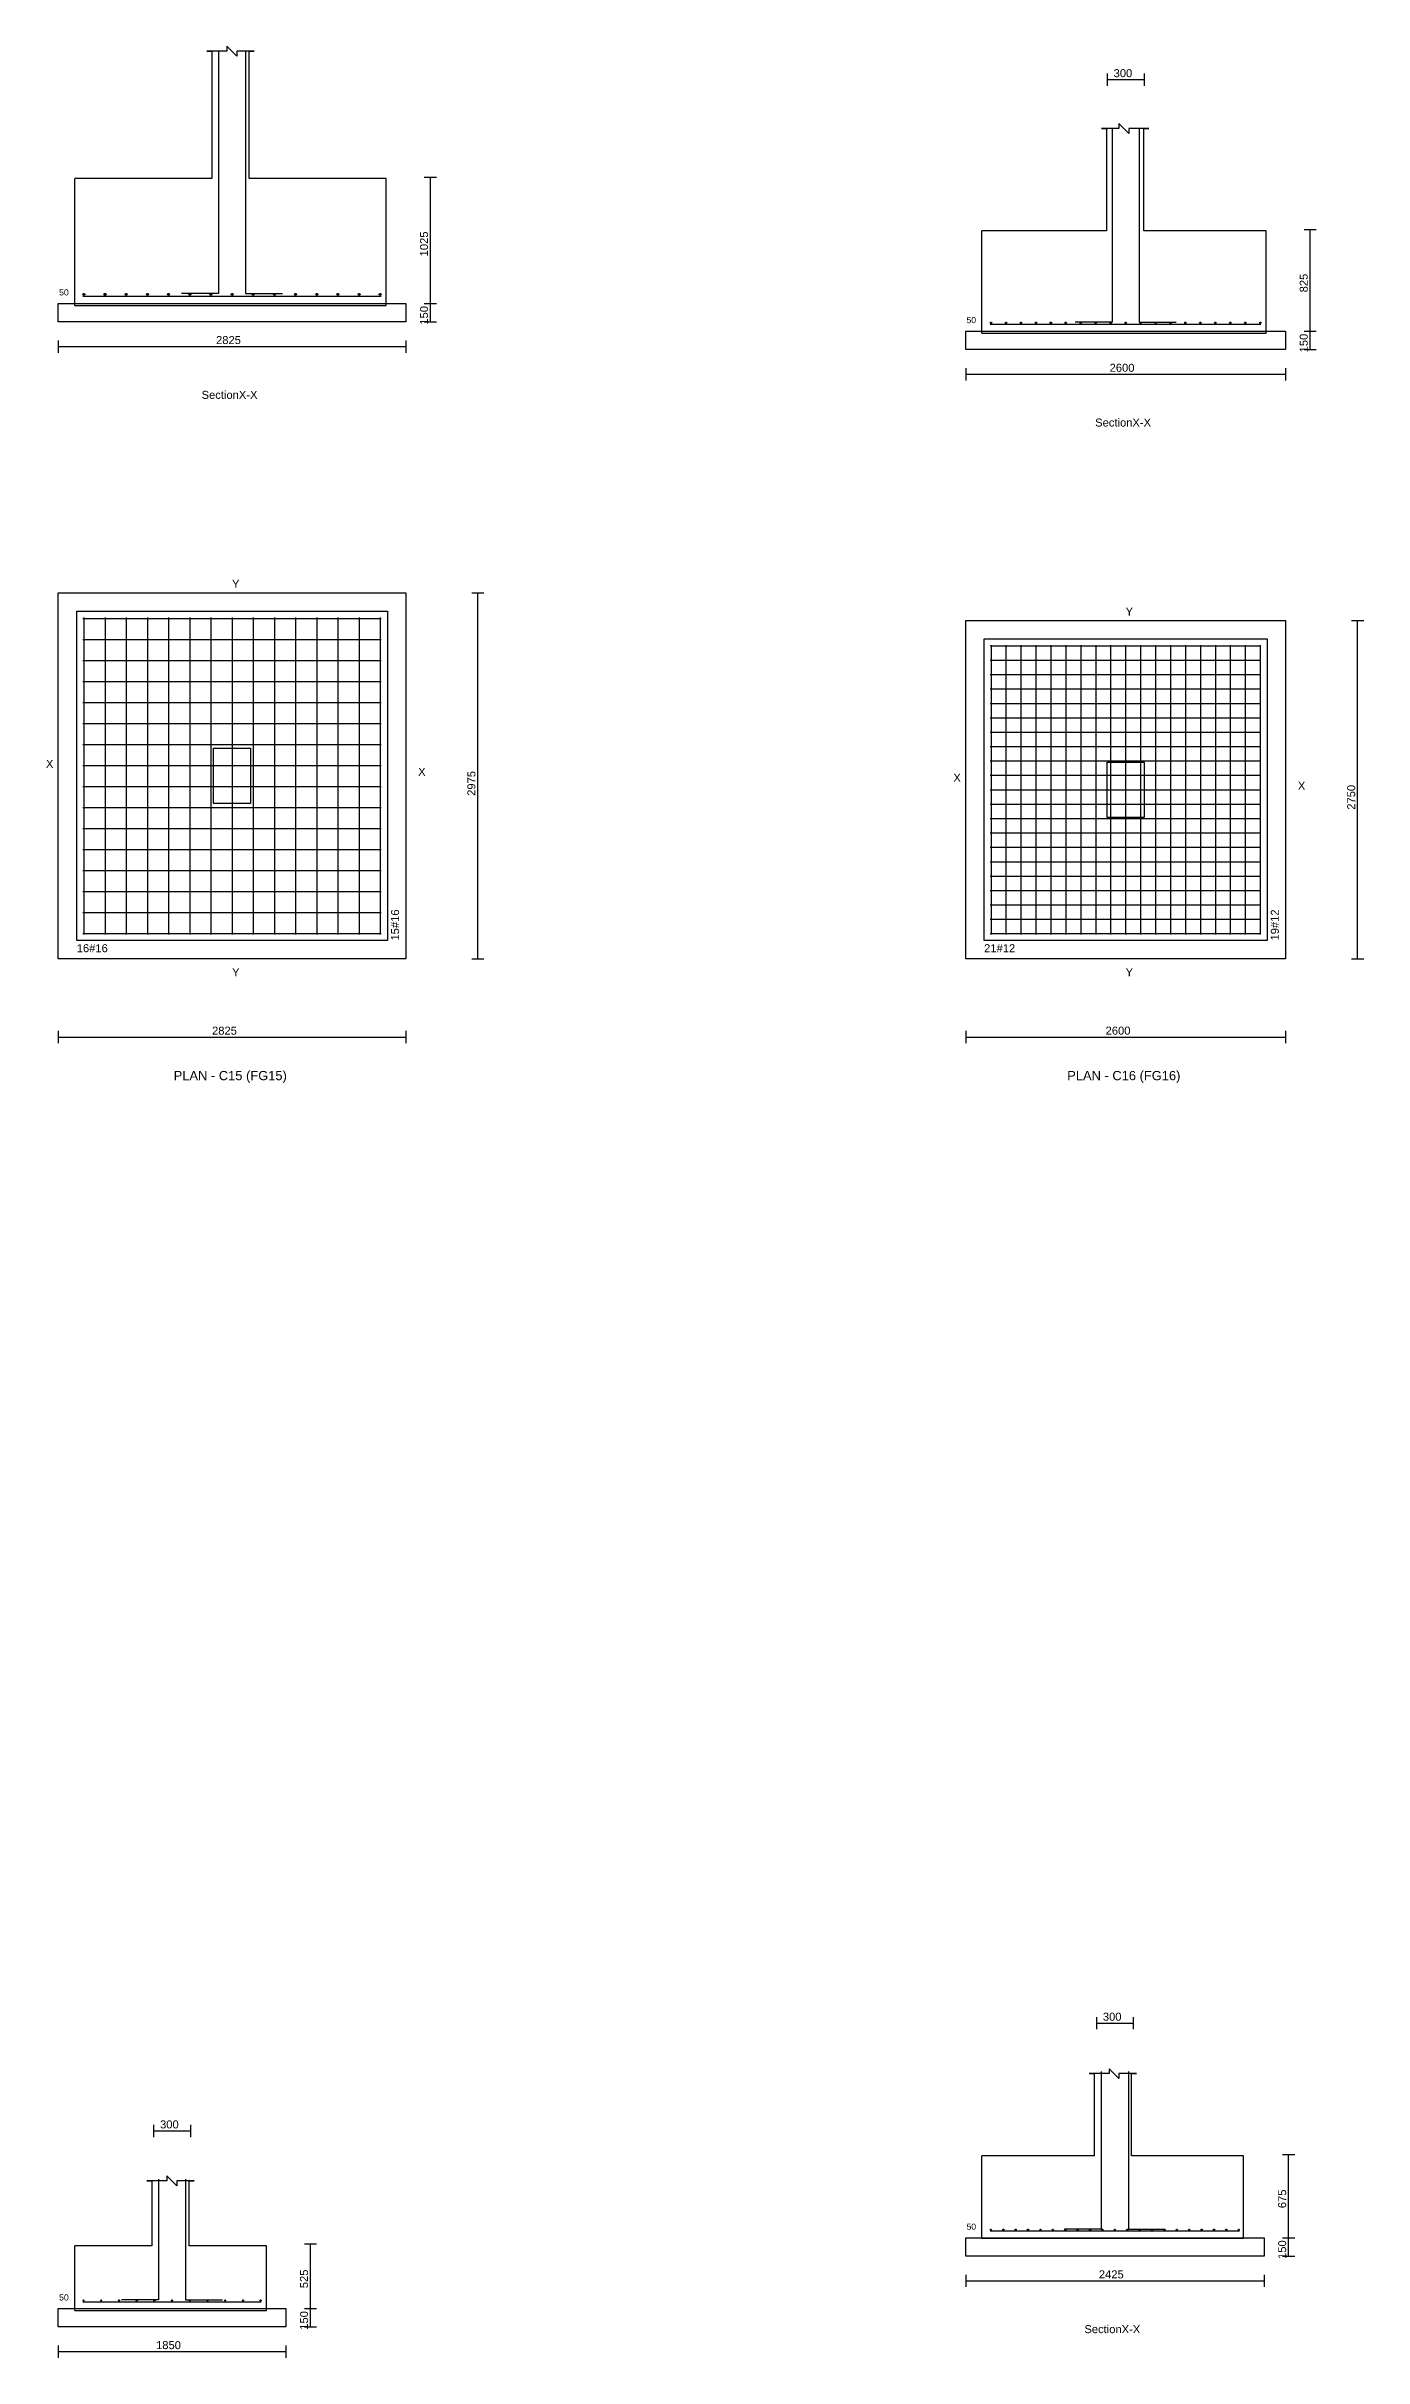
# Model space of a CAD drawing. Extents: x 0 to 27, y -1 to 285.
# Drawn here: x 15 to 25.71, y 34.92 to 53.7 of the extents above; entities that cross this region are included whole.
import ezdxf
from ezdxf.enums import TextEntityAlignment as Align

# ---------------------------------------------------------------- set-up
doc = ezdxf.new("R2010")
doc.units = 0
for name, color, linetype in [('Bottom_Cover', 7, 'CONTINUOUS'), ('Column_Bars', 4, 'CONTINUOUS'), ('Column_Dimension', 7, 'CONTINUOUS'), ('Columns', 4, 'CONTINUOUS'), ('dim_all', 7, 'CONTINUOUS'), ('Footing_Plan', 7, 'CONTINUOUS'), ('PCC', 2, 'CONTINUOUS'), ('PCC_Depth', 7, 'CONTINUOUS'), ('Pcc_Plan', 2, 'CONTINUOUS'), ('Plan', 7, 'CONTINUOUS'), ('Plan_Rf_Xdir', 1, 'CONTINUOUS'), ('Plan_Rf_Ydir', 3, 'CONTINUOUS'), ('Section', 2, 'CONTINUOUS'), ('SectionName', 3, 'CONTINUOUS'), ('Sectn_Rf_Xdir', 1, 'CONTINUOUS'), ('Sectn_Rf_Ydir', 3, 'CONTINUOUS'), ('Total_Depth', 7, 'CONTINUOUS'), ('X_Dimension', 7, 'CONTINUOUS')]:
    doc.layers.add(name, color=color, linetype=linetype)
doc.styles.add('STRUDS_Arial', font='ARIAL.TTF', dxfattribs={"height": 0.04})

msp = doc.modelspace()

# ---------------------------------------------------------------- linework, layer by layer
at = {"layer": 'Column_Bars'}
for p, q in [((16.4025, 53.6625), (16.4025, 51.6945)), ((16.6225, 53.6625), (16.6225, 51.6945)), ((23.665, 53.0375), (23.665, 51.4615)), ((23.885, 53.0375), (23.885, 51.4615)), ((16.4025, 51.6945), (16.1025, 51.6945)), ((16.6225, 51.6945), (16.9225, 51.6945)), ((23.665, 51.4615), (23.365, 51.4615)), ((23.885, 51.4615), (24.185, 51.4615)), ((23.5775, 37.25), (23.5775, 35.97)), ((23.7975, 37.25), (23.7975, 35.97)), ((15.915, 36.375), (15.915, 35.395)), ((16.135, 36.375), (16.135, 35.395)), ((23.5775, 35.97), (23.2775, 35.97)), ((23.7975, 35.97), (24.0975, 35.97)), ((15.915, 35.395), (15.615, 35.395)), ((16.135, 35.395), (16.435, 35.395))]:
    msp.add_line(p, q, dxfattribs=at)
at = {"layer": 'Columns'}
for p, q in [((16.3625, 47.55), (16.3625, 48)), ((16.3625, 48), (16.6625, 48)), ((16.6625, 48), (16.6625, 47.55)), ((23.625, 47.4375), (23.625, 47.8875)), ((23.625, 47.8875), (23.925, 47.8875)), ((23.925, 47.8875), (23.925, 47.4375)), ((16.6625, 47.55), (16.3625, 47.55)), ((23.925, 47.4375), (23.625, 47.4375))]:
    msp.add_line(p, q, dxfattribs=at)
at = {"layer": 'dim_all'}
for p, q in [((23.625, 53.4806), (23.625, 53.3806)), ((23.625, 53.4306), (23.925, 53.4306)), ((23.925, 53.4806), (23.925, 53.3806)), ((18.075, 52.6375), (18.175, 52.6375)), ((18.125, 51.6125), (18.125, 52.6375)), ((25.225, 52.2125), (25.325, 52.2125)), ((25.275, 51.3875), (25.275, 52.2125)), ((18.075, 51.6125), (18.175, 51.6125)), ((18.075, 51.6125), (18.175, 51.6125)), ((18.075, 51.4625), (18.175, 51.4625)), ((18.125, 51.4625), (18.125, 51.6125)), ((15.1, 51.3125), (15.1, 51.2125)), ((15.1, 51.2625), (17.925, 51.2625)), ((17.925, 51.3125), (17.925, 51.2125)), ((25.225, 51.3875), (25.325, 51.3875)), ((25.225, 51.3875), (25.325, 51.3875)), ((25.275, 51.2375), (25.275, 51.3875)), ((22.475, 51.0875), (22.475, 50.9875)), ((25.075, 51.0875), (25.075, 50.9875)), ((25.225, 51.2375), (25.325, 51.2375)), ((22.475, 51.0375), (25.075, 51.0375)), ((18.46, 49.2625), (18.56, 49.2625)), ((18.51, 46.2875), (18.51, 49.2625)), ((25.6108, 49.0375), (25.7108, 49.0375)), ((25.6608, 46.2875), (25.6608, 49.0375)), ((18.46, 46.2875), (18.56, 46.2875)), ((25.6108, 46.2875), (25.7108, 46.2875)), ((15.1, 45.7029), (15.1, 45.6029)), ((15.1, 45.6529), (17.925, 45.6529)), ((17.925, 45.7029), (17.925, 45.6029)), ((22.475, 45.7029), (22.475, 45.6029)), ((22.475, 45.6529), (25.075, 45.6529)), ((25.075, 45.7029), (25.075, 45.6029)), ((23.5375, 37.6931), (23.5375, 37.5931)), ((23.5375, 37.6431), (23.8375, 37.6431)), ((23.8375, 37.6931), (23.8375, 37.5931)), ((15.875, 36.8181), (15.875, 36.7181)), ((16.175, 36.8181), (16.175, 36.7181)), ((15.875, 36.7681), (16.175, 36.7681)), ((25.05, 36.575), (25.15, 36.575)), ((25.1, 35.9), (25.1, 36.575)), ((25.05, 35.9), (25.15, 35.9)), ((25.05, 35.9), (25.15, 35.9)), ((25.1, 35.75), (25.1, 35.9)), ((17.1, 35.85), (17.2, 35.85)), ((17.15, 35.325), (17.15, 35.85)), ((25.05, 35.75), (25.15, 35.75)), ((22.475, 35.6), (22.475, 35.5)), ((22.475, 35.55), (24.9, 35.55)), ((24.9, 35.6), (24.9, 35.5)), ((17.1, 35.325), (17.2, 35.325)), ((17.1, 35.325), (17.2, 35.325)), ((17.15, 35.175), (17.15, 35.325)), ((17.1, 35.175), (17.2, 35.175)), ((15.1, 35.025), (15.1, 34.925)), ((15.1, 34.975), (16.95, 34.975)), ((16.95, 35.025), (16.95, 34.925))]:
    msp.add_line(p, q, dxfattribs=at)
at = {"layer": 'Footing_Plan'}
for p, q in [((15.25, 46.4375), (15.25, 49.1125)), ((15.25, 49.1125), (17.775, 49.1125)), ((17.775, 49.1125), (17.775, 46.4375)), ((22.625, 46.4375), (22.625, 48.8875)), ((22.625, 48.8875), (24.925, 48.8875)), ((24.925, 48.8875), (24.925, 46.4375)), ((17.775, 46.4375), (15.25, 46.4375)), ((24.925, 46.4375), (22.625, 46.4375))]:
    msp.add_line(p, q, dxfattribs=at)
at = {"layer": 'PCC'}
for p, q in [((15.1, 51.4625), (15.1, 51.6125)), ((15.1, 51.6125), (17.925, 51.6125)), ((15.1, 51.4625), (15.1, 51.6125)), ((15.1, 51.6125), (17.925, 51.6125)), ((17.925, 51.4625), (15.1, 51.4625)), ((17.925, 51.4625), (15.1, 51.4625)), ((17.925, 51.6125), (17.925, 51.4625)), ((17.925, 51.6125), (17.925, 51.4625)), ((22.475, 51.2375), (22.475, 51.3875)), ((22.475, 51.3875), (25.075, 51.3875)), ((22.475, 51.2375), (22.475, 51.3875)), ((22.475, 51.3875), (25.075, 51.3875)), ((25.075, 51.3875), (25.075, 51.2375)), ((25.075, 51.3875), (25.075, 51.2375)), ((25.075, 51.2375), (22.475, 51.2375)), ((25.075, 51.2375), (22.475, 51.2375)), ((22.475, 35.75), (22.475, 35.9)), ((22.475, 35.9), (24.9, 35.9)), ((22.475, 35.75), (22.475, 35.9)), ((22.475, 35.9), (24.9, 35.9)), ((24.9, 35.9), (24.9, 35.75)), ((24.9, 35.9), (24.9, 35.75)), ((24.9, 35.75), (22.475, 35.75)), ((24.9, 35.75), (22.475, 35.75)), ((15.1, 35.175), (15.1, 35.325)), ((15.1, 35.325), (16.95, 35.325)), ((15.1, 35.175), (15.1, 35.325)), ((15.1, 35.325), (16.95, 35.325)), ((16.95, 35.325), (16.95, 35.175)), ((16.95, 35.325), (16.95, 35.175)), ((16.95, 35.175), (15.1, 35.175)), ((16.95, 35.175), (15.1, 35.175))]:
    msp.add_line(p, q, dxfattribs=at)
at = {"layer": 'Pcc_Plan'}
for p, q in [((15.1, 46.2875), (15.1, 49.2625)), ((15.1, 49.2625), (17.925, 49.2625)), ((17.925, 49.2625), (17.925, 46.2875)), ((22.475, 46.2875), (22.475, 49.0375)), ((22.475, 49.0375), (25.075, 49.0375)), ((25.075, 49.0375), (25.075, 46.2875)), ((17.925, 46.2875), (15.1, 46.2875)), ((25.075, 46.2875), (22.475, 46.2875))]:
    msp.add_line(p, q, dxfattribs=at)
at = {"layer": 'Plan_Rf_Xdir'}
for p, q in [((15.3, 49.0545), (17.725, 49.0545)), ((15.3, 48.8839), (17.725, 48.8839)), ((22.675, 48.8315), (24.875, 48.8315)), ((15.3, 48.7133), (17.725, 48.7133)), ((22.675, 48.7146), (24.875, 48.7146)), ((15.3, 48.5427), (17.725, 48.5427)), ((22.675, 48.5977), (24.875, 48.5977)), ((22.675, 48.4808), (24.875, 48.4808)), ((15.3, 48.3721), (17.725, 48.3721)), ((22.675, 48.3639), (24.875, 48.3639)), ((15.3, 48.2015), (17.725, 48.2015)), ((22.675, 48.247), (24.875, 48.247)), ((22.675, 48.1301), (24.875, 48.1301)), ((15.3, 48.0309), (17.725, 48.0309)), ((22.675, 48.0132), (24.875, 48.0132)), ((22.675, 47.8963), (24.875, 47.8963)), ((15.3, 47.8603), (17.725, 47.8603)), ((22.675, 47.7794), (24.875, 47.7794)), ((15.3, 47.6897), (17.725, 47.6897)), ((15.3, 47.5191), (17.725, 47.5191)), ((22.675, 47.6625), (24.875, 47.6625)), ((22.675, 47.5456), (24.875, 47.5456)), ((15.3, 47.3485), (17.725, 47.3485)), ((22.675, 47.4287), (24.875, 47.4287)), ((15.3, 47.1779), (17.725, 47.1779)), ((22.675, 47.3118), (24.875, 47.3118)), ((22.675, 47.1949), (24.875, 47.1949)), ((15.3, 47.0073), (17.725, 47.0073)), ((22.675, 47.078), (24.875, 47.078)), ((22.675, 46.9611), (24.875, 46.9611)), ((15.3, 46.8367), (17.725, 46.8367)), ((22.675, 46.8442), (24.875, 46.8442)), ((15.3, 46.6661), (17.725, 46.6661)), ((22.675, 46.7273), (24.875, 46.7273)), ((22.675, 46.6104), (24.875, 46.6104)), ((15.3, 46.4955), (17.725, 46.4955)), ((22.675, 46.4935), (24.875, 46.4935))]:
    msp.add_line(p, q, dxfattribs=at)
at = {"layer": 'Plan_Rf_Ydir'}
for p, q in [((15.308, 49.0625), (15.308, 46.4875)), ((15.4801, 49.0625), (15.4801, 46.4875)), ((15.6521, 49.0625), (15.6521, 46.4875)), ((15.8242, 49.0625), (15.8242, 46.4875)), ((15.9963, 49.0625), (15.9963, 46.4875)), ((16.1684, 49.0625), (16.1684, 46.4875)), ((16.3404, 49.0625), (16.3404, 46.4875)), ((16.5125, 49.0625), (16.5125, 46.4875)), ((16.6846, 49.0625), (16.6846, 46.4875)), ((16.8566, 49.0625), (16.8566, 46.4875)), ((17.0287, 49.0625), (17.0287, 46.4875)), ((17.2008, 49.0625), (17.2008, 46.4875)), ((17.3729, 49.0625), (17.3729, 46.4875)), ((17.5449, 49.0625), (17.5449, 46.4875)), ((17.717, 49.0625), (17.717, 46.4875)), ((22.681, 48.8375), (22.681, 46.4875)), ((22.8026, 48.8375), (22.8026, 46.4875)), ((22.9241, 48.8375), (22.9241, 46.4875)), ((23.0457, 48.8375), (23.0457, 46.4875)), ((23.1672, 48.8375), (23.1672, 46.4875)), ((23.2888, 48.8375), (23.2888, 46.4875)), ((23.4103, 48.8375), (23.4103, 46.4875)), ((23.5319, 48.8375), (23.5319, 46.4875)), ((23.6534, 48.8375), (23.6534, 46.4875)), ((23.775, 48.8375), (23.775, 46.4875)), ((23.8966, 48.8375), (23.8966, 46.4875)), ((24.0181, 48.8375), (24.0181, 46.4875)), ((24.1397, 48.8375), (24.1397, 46.4875)), ((24.2612, 48.8375), (24.2612, 46.4875)), ((24.3828, 48.8375), (24.3828, 46.4875)), ((24.5043, 48.8375), (24.5043, 46.4875)), ((24.6259, 48.8375), (24.6259, 46.4875)), ((24.7474, 48.8375), (24.7474, 46.4875)), ((24.869, 48.8375), (24.869, 46.4875))]:
    msp.add_line(p, q, dxfattribs=at)
at = {"layer": 'Section'}
for p, q in [((16.3476, 53.6614), (16.3071, 53.6614)), ((16.3071, 53.6614), (16.3476, 53.6614)), ((16.4691, 53.6614), (16.3476, 53.6614)), ((16.3476, 53.6614), (16.3476, 52.6283)), ((16.5502, 53.6209), (16.4691, 53.7019)), ((16.4691, 53.7019), (16.4691, 53.6614)), ((16.6514, 53.6614), (16.5502, 53.6614)), ((16.5502, 53.6614), (16.5502, 53.6209)), ((16.6514, 52.6283), (16.6514, 53.6614)), ((16.6514, 53.6614), (16.692, 53.6614)), ((16.692, 53.6614), (16.6514, 53.6614)), ((23.6199, 53.0334), (23.5794, 53.0334)), ((23.5794, 53.0334), (23.6199, 53.0334)), ((23.7212, 53.0334), (23.6199, 53.0334)), ((23.6199, 53.0334), (23.6199, 52.2029)), ((23.8022, 52.9929), (23.7212, 53.074)), ((23.7212, 53.074), (23.7212, 53.0334)), ((23.9238, 53.0334), (23.8022, 53.0334)), ((23.8022, 53.0334), (23.8022, 52.9929)), ((23.9238, 52.2029), (23.9238, 53.0334)), ((23.9238, 53.0334), (23.9643, 53.0334)), ((23.9643, 53.0334), (23.9238, 53.0334)), ((16.3476, 52.6283), (15.2334, 52.6283)), ((15.2334, 51.5952), (15.2334, 52.6283)), ((16.3476, 52.6283), (16.3476, 52.6283)), ((16.3476, 52.6283), (16.3476, 52.6283)), ((16.3476, 52.6283), (16.3476, 52.6283)), ((17.7656, 52.6283), (16.6514, 52.6283)), ((16.6514, 52.6283), (16.6514, 52.6283)), ((16.6514, 52.6283), (16.6514, 52.6283)), ((16.6514, 52.6283), (16.6514, 52.6283)), ((17.7656, 51.5952), (17.7656, 52.6283)), ((23.6199, 52.2029), (22.6071, 52.2029)), ((22.6071, 51.3723), (22.6071, 52.2029)), ((23.6199, 52.2029), (23.6199, 52.2029)), ((23.6199, 52.2029), (23.6199, 52.2029)), ((23.6199, 52.2029), (23.6199, 52.2029)), ((24.9164, 52.2029), (23.9238, 52.2029)), ((23.9238, 52.2029), (23.9238, 52.2029)), ((23.9238, 52.2029), (23.9238, 52.2029)), ((23.9238, 52.2029), (23.9238, 52.2029)), ((24.9164, 51.3723), (24.9164, 52.2029)), ((15.2334, 51.5952), (17.7656, 51.5952)), ((22.6071, 51.3723), (24.9164, 51.3723)), ((23.5187, 37.2328), (23.4781, 37.2328)), ((23.4781, 37.2328), (23.5187, 37.2328)), ((23.6402, 37.2328), (23.5187, 37.2328)), ((23.5187, 37.2328), (23.5187, 36.5643)), ((23.7212, 37.1923), (23.6402, 37.2733)), ((23.6402, 37.2733), (23.6402, 37.2328)), ((23.8225, 37.2328), (23.7212, 37.2328)), ((23.7212, 37.2328), (23.7212, 37.1923)), ((23.8225, 36.5643), (23.8225, 37.2328)), ((23.8225, 37.2328), (23.863, 37.2328)), ((23.863, 37.2328), (23.8225, 37.2328)), ((23.5187, 36.5643), (22.6071, 36.5643)), ((22.6071, 35.8958), (22.6071, 36.5643)), ((23.5187, 36.5643), (23.5187, 36.5643)), ((23.5187, 36.5643), (23.5187, 36.5643)), ((23.5187, 36.5643), (23.5187, 36.5643)), ((24.7341, 36.5643), (23.8225, 36.5643)), ((23.8225, 36.5643), (23.8225, 36.5643)), ((23.8225, 36.5643), (23.8225, 36.5643)), ((23.8225, 36.5643), (23.8225, 36.5643)), ((24.7341, 35.8958), (24.7341, 36.5643)), ((15.8614, 36.3617), (15.8209, 36.3617)), ((15.8209, 36.3617), (15.8614, 36.3617)), ((15.983, 36.3617), (15.8614, 36.3617)), ((15.8614, 36.3617), (15.8614, 35.835)), ((16.064, 36.3212), (15.983, 36.4023)), ((15.983, 36.4023), (15.983, 36.3617)), ((16.1653, 36.3617), (16.064, 36.3617)), ((16.064, 36.3617), (16.064, 36.3212)), ((16.1653, 35.835), (16.1653, 36.3617)), ((16.1653, 36.3617), (16.2058, 36.3617)), ((16.2058, 36.3617), (16.1653, 36.3617)), ((22.6071, 35.8958), (24.7341, 35.8958)), ((15.8614, 35.835), (15.2334, 35.835)), ((15.2334, 35.3084), (15.2334, 35.835)), ((15.8614, 35.835), (15.8614, 35.835)), ((15.8614, 35.835), (15.8614, 35.835)), ((15.8614, 35.835), (15.8614, 35.835)), ((16.7932, 35.835), (16.1653, 35.835)), ((16.1653, 35.835), (16.1653, 35.835)), ((16.1653, 35.835), (16.1653, 35.835)), ((16.1653, 35.835), (16.1653, 35.835)), ((16.7932, 35.3084), (16.7932, 35.835)), ((15.2334, 35.3084), (16.7932, 35.3084))]:
    msp.add_line(p, q, dxfattribs=at)
at = {"layer": 'Sectn_Rf_Xdir'}
for p, q in [((15.3, 51.6705), (17.725, 51.6705)), ((22.675, 51.4435), (24.875, 51.4435)), ((22.675, 35.955), (24.7, 35.955)), ((15.3, 35.38), (16.75, 35.38))]:
    msp.add_line(p, q, dxfattribs=at)
at = {"layer": 'Sectn_Rf_Ydir'}
for centre, radius in [((15.308, 51.6865), 0.008), ((15.4801, 51.6865), 0.008), ((15.6521, 51.6865), 0.008), ((15.8242, 51.6865), 0.008), ((15.9963, 51.6865), 0.008), ((16.1684, 51.6865), 0.008), ((16.3404, 51.6865), 0.008), ((16.5125, 51.6865), 0.008), ((16.6846, 51.6865), 0.008), ((16.8566, 51.6865), 0.008), ((17.0287, 51.6865), 0.008), ((17.2008, 51.6865), 0.008), ((17.3729, 51.6865), 0.008), ((17.5449, 51.6865), 0.008), ((17.717, 51.6865), 0.008), ((22.681, 51.4555), 0.006), ((22.8026, 51.4555), 0.006), ((22.9241, 51.4555), 0.006), ((23.0457, 51.4555), 0.006), ((23.1672, 51.4555), 0.006), ((23.2888, 51.4555), 0.006), ((23.4103, 51.4555), 0.006), ((23.5319, 51.4555), 0.006), ((23.6534, 51.4555), 0.006), ((23.775, 51.4555), 0.006), ((23.8966, 51.4555), 0.006), ((24.0181, 51.4555), 0.006), ((24.1397, 51.4555), 0.006), ((24.2612, 51.4555), 0.006), ((24.3828, 51.4555), 0.006), ((24.5043, 51.4555), 0.006), ((24.6259, 51.4555), 0.006), ((24.7474, 51.4555), 0.006), ((24.869, 51.4555), 0.006), ((22.68, 35.965), 0.005), ((22.7808, 35.965), 0.005), ((22.8815, 35.965), 0.005), ((22.9823, 35.965), 0.005), ((23.083, 35.965), 0.005), ((23.1838, 35.965), 0.005), ((23.2845, 35.965), 0.005), ((23.3853, 35.965), 0.005), ((23.486, 35.965), 0.005), ((23.5868, 35.965), 0.005), ((23.6875, 35.965), 0.005), ((23.7882, 35.965), 0.005), ((23.889, 35.965), 0.005), ((23.9897, 35.965), 0.005), ((24.0905, 35.965), 0.005), ((24.1912, 35.965), 0.005), ((24.292, 35.965), 0.005), ((24.3927, 35.965), 0.005), ((24.4935, 35.965), 0.005), ((24.5942, 35.965), 0.005), ((24.695, 35.965), 0.005), ((15.305, 35.39), 0.005), ((15.449, 35.39), 0.005), ((15.593, 35.39), 0.005), ((15.737, 35.39), 0.005), ((15.881, 35.39), 0.005), ((16.025, 35.39), 0.005), ((16.169, 35.39), 0.005), ((16.313, 35.39), 0.005), ((16.457, 35.39), 0.005), ((16.601, 35.39), 0.005), ((16.745, 35.39), 0.005)]:
    msp.add_circle(centre, radius, dxfattribs=at)

# ---------------------------------------------------------------- texts
at = {"layer": 'Bottom_Cover', "style": 'STRUDS_Arial'}
for p in [(15.1071, 51.6775), (22.4821, 51.4525), (22.4821, 35.965), (15.1071, 35.39)]:
    msp.add_text('50', height=0.05, dxfattribs=at).set_placement(p)
at = {"layer": 'Column_Dimension', "style": 'STRUDS_Arial'}
for p in [(23.6775, 53.4506), (23.59, 37.6631), (15.9275, 36.7881)]:
    msp.add_text('300', height=0.065, dxfattribs=at).set_placement(p)
at = {"layer": 'dim_all', "style": 'STRUDS_Arial'}
for s, p in [('2975 ', (18.49, 47.6125)), ('2750 ', (25.6408, 47.5))]:
    msp.add_text(s, height=0.065, rotation=90, dxfattribs=at).set_placement(p)
for s, p in [('2825 ', (16.35, 45.6729)), ('2600 ', (23.6125, 45.6729))]:
    msp.add_text(s, height=0.065, dxfattribs=at).set_placement(p)
at = {"layer": 'PCC_Depth', "style": 'STRUDS_Arial'}
for p in [(18.105, 51.44), (25.255, 51.215), (25.08, 35.7275), (17.13, 35.1525)]:
    msp.add_text('150', height=0.065, rotation=90, dxfattribs=at).set_placement(p)
at = {"layer": 'Plan', "style": 'STRUDS_Arial'}
for s, p in [('PLAN - C15 (FG15) ', (16.5125, 45.3029)), ('PLAN - C16 (FG16) ', (23.775, 45.3029))]:
    msp.add_text(s, height=0.075, dxfattribs=at).set_placement(p, align=Align.CENTER)
at = {"layer": 'Plan_Rf_Xdir', "style": 'STRUDS_Arial'}
for s, p in [('16#16', (15.25, 46.3425)), ('21#12', (22.625, 46.3425))]:
    msp.add_text(s, height=0.065, dxfattribs=at).set_placement(p)
at = {"layer": 'Plan_Rf_Ydir', "style": 'STRUDS_Arial'}
for s, p in [('15#16', (17.87, 46.4375)), ('19#12', (25.02, 46.4375))]:
    msp.add_text(s, height=0.065, rotation=90, dxfattribs=at).set_placement(p)
at = {"layer": 'Section', "style": 'STRUDS_Arial'}
for p in [(16.265, 50.8375), (23.5275, 50.6125), (23.44, 35.125)]:
    msp.add_text('SectionX-X', height=0.065, dxfattribs=at).set_placement(p)
at = {"layer": 'SectionName', "style": 'STRUDS_Arial'}
for s, p in [('Y', (16.5125, 49.3025)), ('Y', (23.775, 49.0775)), ('X', (15, 47.84)), ('X', (18.025, 47.775)), ('X', (22.375, 47.7275)), ('X', (25.175, 47.6625)), ('Y', (16.5125, 46.1475)), ('Y', (23.775, 46.1475))]:
    msp.add_text(s, height=0.065, dxfattribs=at).set_placement(p)
at = {"layer": 'Total_Depth', "style": 'STRUDS_Arial'}
for s, p in [('1025', (18.105, 51.995)), ('825', (25.255, 51.7025)), ('675', (25.08, 36.14)), ('525', (17.13, 35.49))]:
    msp.add_text(s, height=0.065, rotation=90, dxfattribs=at).set_placement(p)
at = {"layer": 'X_Dimension', "style": 'STRUDS_Arial'}
for s, p in [('2825', (16.3825, 51.2825)), ('2600', (23.645, 51.0575)), ('2425', (23.5575, 35.57)), ('1850', (15.895, 34.995))]:
    msp.add_text(s, height=0.065, dxfattribs=at).set_placement(p)

doc.saveas('drawing.dxf')
